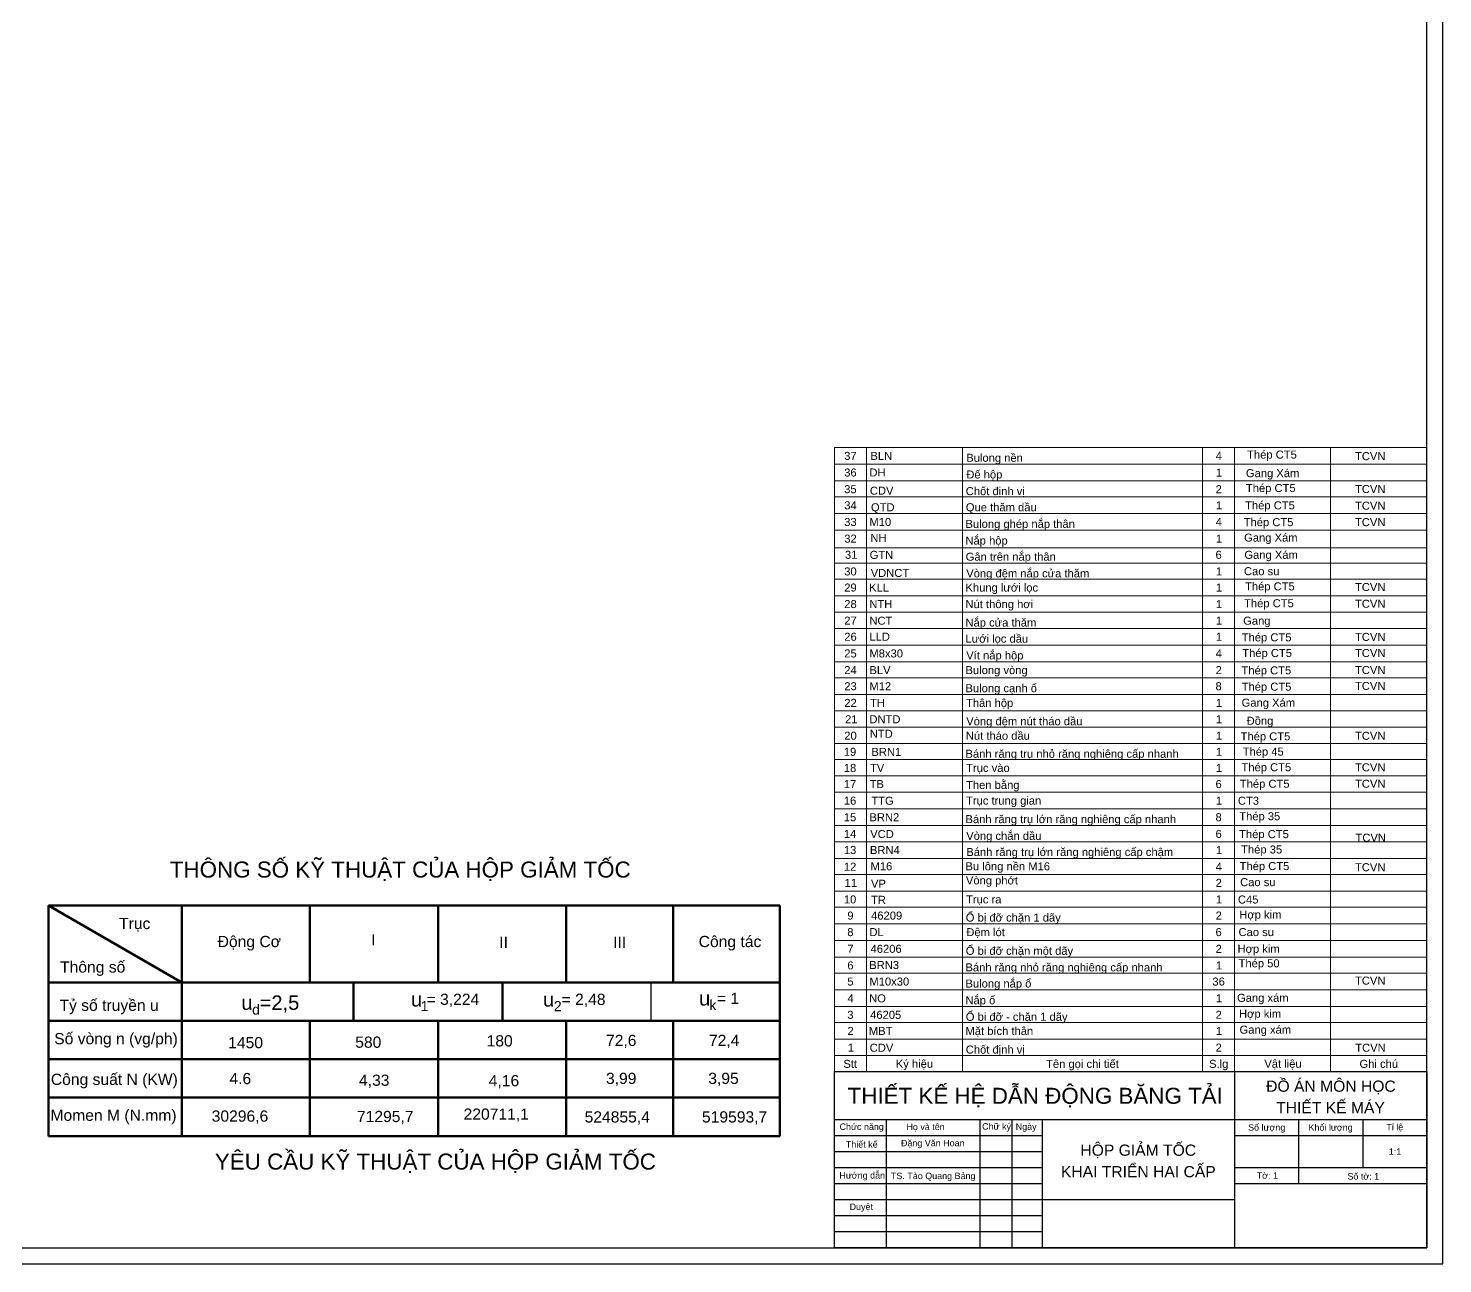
# Model space of a CAD drawing. Header units: millimetres. Extents: x 616 to 1805, y 3019 to 3860.
# Drawn here: x 1363.1 to 1804.9, y 3019.4 to 3405.1 of the extents above; entities that cross this region are included whole.
import ezdxf

# ---------------------------------------------------------------- set-up
doc = ezdxf.new("R2010")
doc.units = ezdxf.units.MM
doc.linetypes.add('AM_ISO08W050', pattern=[18, 12, -1.5, 3, -1.5])
for name, color, linetype, lineweight in [('dường tâm', 4, 'AM_ISO08W050', 13), ('Net mảnh', 3, 'Continuous', 13), ('Text', 7, 'Continuous', 9)]:
    doc.layers.add(name, color=color, linetype=linetype, lineweight=lineweight)
doc.styles.add('MtXpl_Arial_Baltic', font='arial.ttf')
doc.styles.get("Standard").update_dxf_attribs({"font": 'arial.ttf'})

msp = doc.modelspace()

# ---------------------------------------------------------------- linework, layer by layer
for p, q in [((1804.88, 3019.39), (1804.88, 3860.39)), ((1799.88, 3024.39), (1799.88, 3855.39)), ((1614.88, 3024.39), (1614.88, 3079.39)), ((1614.88, 3079.39), (1799.88, 3079.39)), ((1739.88, 3079.39), (1739.88, 3024.39)), ((1799.88, 3079.39), (1799.88, 3064.39)), ((1614.88, 3064.39), (1799.88, 3064.39)), ((1631.2, 3024.39), (1631.2, 3064.39)), ((1660.41, 3024.39), (1660.41, 3064.39)), ((1670.38, 3024.39), (1670.38, 3064.39)), ((1679.88, 3024.39), (1679.88, 3064.39)), ((1759.88, 3064.39), (1759.88, 3044.39)), ((1779.88, 3064.39), (1779.88, 3049.39)), ((1799.88, 3064.39), (1799.88, 3024.39)), ((1614.88, 3059.39), (1679.88, 3059.39)), ((1739.88, 3059.39), (1799.88, 3059.39)), ((1614.88, 3054.39), (1679.88, 3054.39)), ((1614.88, 3049.39), (1679.88, 3049.39)), ((1739.88, 3049.39), (1799.88, 3049.39)), ((1614.88, 3044.39), (1679.88, 3044.39)), ((1739.88, 3044.39), (1799.88, 3044.39)), ((1614.88, 3039.39), (1679.88, 3039.39)), ((1679.88, 3039.39), (1739.88, 3039.39)), ((1614.88, 3034.39), (1679.88, 3034.39)), ((1614.88, 3029.39), (1679.88, 3029.39)), ((635.88, 3024.39), (1799.88, 3024.39)), ((1799.88, 3024.39), (1614.88, 3024.39)), ((615.88, 3019.39), (1804.88, 3019.39))]:
    msp.add_line(p, q)
at = {"lineweight": 50}
for p, q in [((1369.46, 3131.23), (1411.08, 3107.23)), ((1597.86, 3131.23), (1369.46, 3131.23)), ((1369.46, 3131.23), (1369.46, 3059.23)), ((1369.46, 3131.23), (1411.08, 3107.23)), ((1597.86, 3131.23), (1369.46, 3131.23)), ((1369.46, 3131.23), (1369.46, 3059.23)), ((1411.08, 3131.23), (1411.08, 3059.23)), ((1411.08, 3131.23), (1411.08, 3059.23)), ((1451.08, 3131.23), (1451.08, 3107.23)), ((1451.08, 3131.23), (1451.08, 3107.23)), ((1491.08, 3131.23), (1491.08, 3107.23)), ((1491.08, 3131.23), (1491.08, 3107.23)), ((1531.08, 3131.23), (1531.08, 3107.23)), ((1531.08, 3131.23), (1531.08, 3107.23)), ((1564.47, 3106.9), (1564.47, 3131.23)), ((1597.86, 3131.23), (1597.86, 3059.23)), ((1597.86, 3131.23), (1597.86, 3059.23)), ((1369.46, 3107.23), (1597.86, 3107.23)), ((1369.46, 3107.23), (1597.86, 3107.23)), ((1464.63, 3107.23), (1464.63, 3095.23)), ((1464.63, 3107.23), (1464.63, 3095.23)), ((1511.22, 3107.23), (1511.22, 3095.23)), ((1511.22, 3107.23), (1511.22, 3095.23)), ((1369.46, 3095.23), (1597.86, 3095.23)), ((1369.46, 3095.23), (1597.86, 3095.23)), ((1451.08, 3095.23), (1451.08, 3059.23)), ((1451.08, 3095.23), (1451.08, 3059.23)), ((1491.08, 3095.23), (1491.08, 3059.23)), ((1491.08, 3095.23), (1491.08, 3059.23)), ((1531.08, 3095.23), (1531.08, 3059.23)), ((1531.08, 3095.23), (1531.08, 3059.23)), ((1564.47, 3059.23), (1564.47, 3095.23)), ((1369.46, 3083.23), (1597.86, 3083.23)), ((1369.46, 3083.23), (1597.86, 3083.23)), ((1369.46, 3071.23), (1597.86, 3071.23)), ((1369.46, 3071.23), (1597.86, 3071.23)), ((1369.46, 3059.23), (1597.86, 3059.23)), ((1369.46, 3059.23), (1597.86, 3059.23))]:
    msp.add_line(p, q, dxfattribs=at)
at = {"color": 7, "linetype": 'Continuous'}
for q in [(1779.88, 3079.39), (1799.88, 3079.39)]:
    msp.add_line((1614.88, 3079.39), q, dxfattribs=at)
at = {"layer": 'Defpoints', "color": 0}
msp.add_line((1557.59, 3107.3), (1557.59, 3095.18), dxfattribs=at)
at = {"layer": 'Net mảnh', "linetype": 'Continuous'}
for p, q in [((1799.88, 3079.39), (1799.88, 3279.34)), ((1614.88, 3274.17), (1614.88, 3079.39)), ((1614.88, 3274.17), (1799.88, 3274.17)), ((1624.88, 3079.39), (1624.88, 3274.17)), ((1654.88, 3079.39), (1654.88, 3274.17)), ((1729.88, 3079.39), (1729.88, 3274.17)), ((1739.88, 3079.39), (1739.88, 3274.17)), ((1769.88, 3079.39), (1769.88, 3274.17)), ((1614.88, 3269.01), (1799.88, 3269.01)), ((1614.88, 3263.81), (1799.88, 3263.81)), ((1614.88, 3258.77), (1799.88, 3258.77)), ((1614.88, 3253.57), (1799.88, 3253.57)), ((1614.88, 3248.37), (1799.88, 3248.37)), ((1614.88, 3242.84), (1799.88, 3242.84)), ((1614.88, 3238.13), (1799.88, 3238.13)), ((1614.88, 3233.1), (1799.88, 3233.1)), ((1614.88, 3227.94), (1799.88, 3227.94)), ((1614.88, 3222.78), (1799.88, 3222.78)), ((1614.88, 3217.74), (1799.88, 3217.74)), ((1614.88, 3212.53), (1799.88, 3212.53)), ((1614.88, 3207.32), (1799.88, 3207.32)), ((1614.88, 3202.29), (1799.88, 3202.29)), ((1614.88, 3197.09), (1799.88, 3197.09)), ((1614.88, 3191.97), (1799.88, 3191.97)), ((1614.88, 3186.85), (1799.88, 3186.85)), ((1614.88, 3181.82), (1799.88, 3181.82)), ((1614.88, 3176.78), (1799.88, 3176.78)), ((1614.88, 3171.74), (1799.88, 3171.74)), ((1614.88, 3166.57), (1799.88, 3166.57)), ((1614.88, 3161.39), (1799.88, 3161.39)), ((1614.88, 3156.18), (1799.88, 3156.18)), ((1614.88, 3151.14), (1799.88, 3151.14)), ((1614.88, 3145.94), (1799.88, 3145.94)), ((1614.88, 3140.9), (1799.88, 3140.9)), ((1614.88, 3135.73), (1799.88, 3135.73)), ((1614.88, 3130.69), (1799.88, 3130.69)), ((1614.88, 3125.52), (1799.88, 3125.52)), ((1614.88, 3120.3), (1799.88, 3120.3)), ((1614.88, 3115.13), (1799.88, 3115.13)), ((1614.88, 3110.09), (1799.88, 3110.09)), ((1614.88, 3104.87), (1799.88, 3104.87)), ((1614.88, 3099.7), (1799.88, 3099.7)), ((1614.88, 3094.66), (1799.88, 3094.66)), ((1614.88, 3089.46), (1799.88, 3089.46)), ((1614.88, 3084.42), (1799.88, 3084.42))]:
    msp.add_line(p, q, dxfattribs=at)

# ---------------------------------------------------------------- texts
for s, height, p in [('III', 3.5, (1545.76, 3117.95)), ('u', 4.5, (1429.65, 3098.64)), ('=', 4.5, (1435.34, 3098.64)), ('u', 4.5, (1482.63, 3099.68)), ('1', 3.15, (1485.64, 3098.24)), ('3,224', 3.5, (1491.71, 3100.18)), ('u', 4.5, (1523.87, 3099.65)), ('2', 3.15, (1527.24, 3098.22)), ('= ', 3.5, (1529.67, 3100.16)), ('d', 3.15, (1433, 3097.17)), ('T', 5, (1619.01, 3069.31)), ('  Hướng dẫn', 2, (1614.88, 3045.97)), ('KHAI TR', 3.5, (1685.63, 3046.37))]:
    msp.add_text(s, height=height).set_placement(p)
at = {"layer": 'dường tâm', "color": 3}
msp.add_text('CT3', height=2.5, dxfattribs=at).set_placement((1740.91, 3162.68))
at = {"layer": 'Text', "color": 3}
for s, p in [('37', (1617.94, 3270.35)), ('BLN', (1626.14, 3270.34)), ('Bulong', (1656.08, 3269.75)), (' nền', (1666.95, 3269.75)), ('4', (1733.97, 3270.36)), ('Thép CT5', (1743.79, 3270.75)), ('TCVN', (1777.48, 3270.26)), ('36', (1617.94, 3265.15)), ('DH', (1625.81, 3265.16)), ('Đế hộp', (1656.08, 3264.54)), ('1', (1734.04, 3265.15)), ('Gang ', (1743.41, 3264.95)), ('Xám', (1752.92, 3264.95)), ('35', (1617.93, 3259.95)), ('CDV', (1625.96, 3259.48)), ('Chốt định vị', (1655.91, 3259.34)), ('2', (1733.95, 3259.95)), ('Thép CT5', (1743.41, 3260.31)), ('TCVN', (1777.48, 3260.01)), ('34', (1617.95, 3254.91)), ('QTD', (1626.29, 3254.3)), ('Que t', (1655.93, 3254.31)), ('hăm dầu', (1664.47, 3254.31)), ('1', (1734.04, 3254.91)), ('Thép CT5', (1743.17, 3254.9)), ('TCVN', (1777.48, 3254.8)), ('33', (1617.94, 3249.71)), ('M10', (1625.82, 3249.71)), ('Bulong ', (1655.82, 3249.11)), ('ghép nắp thân', (1667.67, 3249.11)), ('4', (1733.97, 3249.72)), ('Thép CT5', (1742.72, 3249.65)), ('TCVN', (1777.48, 3249.66)), ('NH', (1626.1, 3244.75)), ('Gang ', (1742.85, 3244.83)), ('Xám', (1752.36, 3244.83)), ('32', (1617.96, 3244.51)), ('Nắp hộp', (1655.81, 3243.91)), ('1', (1734.04, 3244.51)), ('31', (1618.18, 3239.47)), ('GTN', (1625.89, 3239.44)), ('Gân trên nắp thân', (1655.89, 3238.87)), ('6', (1733.92, 3239.47)), ('Gang ', (1742.94, 3239.46)), ('Xám', (1752.45, 3239.46)), ('30', (1617.95, 3234.27)), ('VDNCT', (1626.22, 3233.8)), ('Vòng đệm nắp cửa thăm', (1656.06, 3233.67)), ('1', (1734.04, 3234.27)), ('Cao su', (1742.81, 3234.34)), ('29', (1617.96, 3229.24)), ('KLL', (1625.73, 3229.25)), ('Khung ', (1655.82, 3229.23)), ('lưới lọc', (1666.89, 3229.23)), ('1', (1734.04, 3229.24)), ('Thép CT5', (1743.13, 3229.6)), ('TCVN', (1777.48, 3229.4)), ('28', (1617.96, 3224.08)), ('NTH', (1625.79, 3224.09)), ('N', (1655.81, 3224.07)), ('út thông hơi', (1658.34, 3224.07)), ('1', (1734.04, 3224.08)), ('Thép CT5', (1742.84, 3224.34)), ('TCVN', (1777.48, 3224.18)), ('27', (1617.97, 3218.92)), ('NCT', (1625.81, 3218.89)), ('N', (1655.81, 3218.31)), ('ắp cửa thăm', (1658.34, 3218.31)), ('1', (1734.04, 3218.92)), ('Gang', (1742.55, 3218.88)), ('26', (1617.97, 3213.88)), ('LLD', (1625.82, 3213.89)), ('1', (1734.04, 3213.88)), ('Thép CT5', (1742.12, 3213.7)), ('TCVN', (1777.48, 3213.83)), ('L', (1655.82, 3213.28)), ('ưới lọc dầu', (1657.77, 3213.28)), ('25', (1617.96, 3208.67)), ('M8x30', (1625.82, 3208.67)), ('V', (1656.06, 3208.06)), ('ít nắp hộp', (1658.39, 3208.06)), ('4', (1733.97, 3208.68)), ('Thép CT5', (1742.27, 3208.8)), ('TCVN', (1777.48, 3208.8)), ('24', (1617.97, 3203.46)), ('BLV', (1625.82, 3203.47)), ('Bulong ', (1655.82, 3203.46)), ('vòng', (1667.67, 3203.46)), ('2', (1733.95, 3203.46)), ('Thép CT5', (1742.04, 3203.38)), ('TCVN', (1777.48, 3203.5)), ('23', (1617.97, 3198.43)), ('M12', (1625.82, 3198.43)), ('Bulong ', (1655.82, 3197.81)), ('cạnh ổ', (1667.67, 3197.81)), ('8', (1733.91, 3198.43)), ('Thép CT5', (1742.09, 3198.3)), ('TCVN', (1777.48, 3198.52)), ('22', (1617.98, 3193.23)), ('TH', (1626, 3193.24)), ('Th', (1656, 3193.22)), ('ân hộp', (1660.07, 3193.22)), ('1', (1734.04, 3193.23)), ('Gang ', (1742.07, 3193.3)), ('Xám', (1751.58, 3193.3)), ('21', (1618.21, 3188.11)), ('DNTD', (1625.81, 3188.12)), ('Vòng đệm nút tháo dầu', (1656.06, 3187.5)), ('1', (1734.04, 3188.11)), ('Đồng', (1743.64, 3187.64)), ('20', (1617.97, 3182.99)), ('NTD', (1625.92, 3183.58)), ('Nút tháo dầu', (1655.94, 3182.97)), ('1', (1734.04, 3182.99)), ('Thép CT5', (1741.75, 3182.78)), ('TCVN', (1777.48, 3182.95)), ('19', (1617.82, 3177.96)), ('BRN1', (1626.44, 3177.94)), ('Bánh răng trụ nhỏ răng nghiêng cấp nhanh', (1655.82, 3177.35)), ('1', (1734.04, 3177.96)), ('Thép ', (1742.4, 3178.02)), ('45', (1751.33, 3178.02)), ('18', (1617.82, 3172.92)), ('TV', (1626, 3172.93)), ('Tr', (1656, 3172.92)), ('ục vào', (1659.34, 3172.92)), ('1', (1734.04, 3172.92)), ('Thép CT5', (1742.04, 3173.14)), ('TCVN', (1777.48, 3173.11)), ('17', (1617.83, 3167.88)), ('TB', (1625.88, 3167.89)), ('Then b', (1656, 3167.6)), ('ằng', (1666.87, 3167.6)), ('6', (1733.92, 3167.88)), ('Thép CT5', (1741.52, 3167.99)), ('TCVN', (1777.48, 3167.99)), ('16', (1617.83, 3162.71)), ('TTG', (1626.41, 3162.68)), ('T', (1656, 3162.72)), ('rục trung gian', (1658.13, 3162.72)), ('1', (1734.04, 3162.71)), ('15', (1617.82, 3157.53)), ('BRN2', (1625.82, 3157.53)), ('Bánh răng trụ lớn răng nghiêng cấp nhanh', (1655.82, 3156.93)), ('8', (1733.91, 3157.53)), ('T', (1741.33, 3157.84)), ('hép ', (1743.46, 3157.84)), ('35', (1750.26, 3157.84)), ('14', (1617.83, 3152.32)), ('VCD', (1626.06, 3152.28)), ('òng chắn dầu', (1658.39, 3151.71)), ('6', (1733.92, 3152.32)), ('Thép CT5', (1741.29, 3152.25)), ('V', (1656.06, 3151.71)), ('T', (1741.92, 3147.46)), ('hép ', (1744.06, 3147.46)), ('35', (1750.85, 3147.46)), ('TCVN', (1777.65, 3151.14)), ('13', (1617.83, 3147.28)), ('BRN4', (1625.97, 3147.29)), ('B', (1656.08, 3146.68)), ('ánh răng trụ', (1658.41, 3146.68)), ('lớn răng nghiêng cấp chậm', (1678.21, 3146.68)), ('1', (1734.04, 3147.28)), ('12', (1617.84, 3142.08)), ('M16', (1626.17, 3142.22)), ('Bu lông nền M16', (1655.82, 3142.21)), ('4', (1733.97, 3142.09)), ('Thép CT5', (1741.44, 3142.28)), ('TCVN', (1777.48, 3141.92)), ('11', (1618.07, 3137.04)), ('VP', (1626.3, 3136.78)), ('V', (1655.95, 3137.8)), ('òng phớt', (1658.28, 3137.8)), ('2', (1733.95, 3137.04)), ('Cao su', (1741.6, 3137.26)), ('10', (1617.83, 3131.87)), ('TR', (1626.31, 3131.74)), ('Trục ra', (1656, 3131.88)), ('1', (1734.04, 3131.87)), ('C45', (1740.91, 3131.84)), ('9', (1618.91, 3126.83)), ('46209', (1626.34, 3126.83)), ('Ổ bị đỡ chặn 1 dãy', (1655.91, 3126.21)), ('2', (1733.95, 3126.83)), ('Hợp kim', (1741.35, 3127.13)), ('8', (1618.91, 3121.66)), ('DL', (1625.81, 3121.67)), ('Đệm lót', (1656.08, 3121.65)), ('6', (1733.92, 3121.66)), ('Cao su', (1741.11, 3121.67)), ('Ổ bi đỡ chặn một dãy', (1655.91, 3115.82)), ('Hợp kim', (1740.8, 3116.45)), ('7', (1618.91, 3116.45)), ('46206', (1626.18, 3116.45)), ('2', (1733.95, 3116.44)), ('hép ', (1743.25, 3111.93)), ('6', (1618.92, 3111.27)), ('BRN3', (1625.75, 3111.39)), ('B', (1655.82, 3110.66)), ('ánh răng nhỏ răng nghiêng cấp nhanh', (1658.15, 3110.66)), ('1', (1734.04, 3111.27)), ('T', (1741.12, 3111.93)), ('50', (1750.05, 3111.93)), ('5', (1618.91, 3106.24)), ('M10x30', (1625.82, 3106.23)), ('Bulong nắp ổ', (1655.82, 3105.61)), ('36', (1732.94, 3106.23)), ('TCVN', (1777.48, 3106.52)), ('4', (1618.97, 3101.02)), ('NO', (1625.73, 3100.98)), ('Nắp ổ', (1655.81, 3100.39)), ('1', (1734.04, 3101.01)), ('Gang ', (1740.64, 3101.15)), ('xám', (1750.15, 3101.15)), ('3', (1618.91, 3095.84)), ('46205', (1626.04, 3095.84)), ('Ổ bi đỡ - chặn 1 dãy', (1655.91, 3095.22)), ('2', (1733.95, 3095.84)), ('H', (1741.26, 3096.18)), ('ợp kim', (1743.78, 3096.18)), ('2', (1618.95, 3090.8)), ('MBT', (1625.64, 3090.81)), ('Mặt bích thân', (1655.82, 3090.8)), ('1', (1734.04, 3090.8)), ('Gang ', (1741.42, 3091.21)), ('xám', (1750.93, 3091.21)), ('1', (1619.04, 3085.6)), ('CDV', (1625.91, 3085.57)), ('2', (1733.95, 3085.6)), ('TCVN', (1777.56, 3085.57)), ('Chốt định vị', (1655.91, 3084.99)), ('Stt', (1617.68, 3080.53)), ('Ký hiệu', (1634.05, 3080.56)), ('Tên gọi chi tiết', (1681, 3080.52)), ('S.lg', (1731.91, 3080.53)), ('Vật liệu', (1749.17, 3080.56)), ('Ghi chú', (1778.89, 3080.53))]:
    msp.add_text(s, height=2.5, dxfattribs=at).set_placement(p)
at = {"layer": 'Text'}
for s, height, p in [('THÔNG SỐ KỸ THUẬT CỦA HỘP GIẢM TỐC', 5, (1407.3, 3139.95)), ('Trục', 3.5, (1391.46, 3123.85)), ('I', 3.5, (1470.22, 3118.74)), ('I', 3.5, (1470.22, 3118.74)), ('II', 3.5, (1510.2, 3117.95)), ('II', 3.5, (1510.2, 3117.95)), ('III', 3.5, (1545.76, 3117.95)), ('Công tác', 3.5, (1572.49, 3118.23)), ('Thông số', 3.5, (1373.02, 3110.28)), ('Tỷ số truyền u', 3.5, (1372.84, 3098.33)), ('2,5', 4.501, (1439.01, 3098.64)), ('= ', 3.5, (1487.49, 3100.18)), ('2,48', 3.5, (1533.88, 3100.16)), ('u', 4.5, (1572.6, 3099.99)), ('k', 3.15, (1575.81, 3098.56)), ('= ', 3.5, (1578.2, 3100.49)), ('1', 3.5, (1582.41, 3100.49)), ('Số vòng n (vg/ph)', 3.5, (1371.2, 3087.91)), ('1450', 3.5, (1425.53, 3086.67)), ('580', 3.5, (1465.22, 3086.8)), ('180', 3.5, (1506.25, 3087.22)), ('72,6', 3.5, (1543.54, 3087.35)), ('72,4', 3.5, (1575.69, 3087.35)), ('Công suất N (KW)', 3.5, (1370.14, 3075.2)), ('4.6', 3.5, (1425.92, 3075.44)), ('4,33', 3.5, (1466.39, 3074.92)), ('4,16', 3.5, (1506.92, 3074.79)), ('3,99', 3.5, (1543.53, 3075.5)), ('3,95', 3.5, (1575.48, 3075.5)), ('HIẾT KẾ HỆ DẪN ĐỘNG BĂNG TẢI', 5, (1623.28, 3069.31)), ('ĐỒ ÁN MÔN HỌC', 3.5, (1749.74, 3073.06)), ('THIẾT KẾ MÁY', 3.5, (1752.86, 3066.34)), ('Momen M (N.mm)', 3.5, (1370.02, 3064)), ('30296,6', 3.5, (1420.38, 3063.73)), ('71295,7', 3.5, (1465.74, 3063.6)), ('220711,1', 3.5, (1499.06, 3064.34)), ('524855,4', 3.5, (1536.86, 3063.47)), ('519593,7', 3.5, (1573.51, 3063.47)), ('Chức năng', 2, (1616.49, 3061.16)), ('Họ và tên', 2, (1637.38, 3061.1)), ('Chữ ký', 2, (1661.02, 3061.25)), ('Ngày', 2, (1671.52, 3061.18)), ('Số lượng', 2, (1744.1, 3060.93)), ('Khối lượng', 2, (1762.97, 3060.93)), ('Tỉ lệ', 2, (1787.27, 3061.05)), ('Thiết kế', 2, (1618.44, 3055.66)), ('Đặng Văn Hoan', 2, (1635.66, 3056.05)), ('HỘP GIẢM TỐC', 3.5, (1691.72, 3053.08)), ('YÊU CẦU KỸ THUẬT CỦA HỘP GIẢM TỐC', 5, (1421.38, 3048.78)), ('1:1', 2, (1788.04, 3053.38)), ('  Hướng dẫn', 2, (1614.88, 3045.97)), ('IỂN HAI CẤP', 3.5, (1704.92, 3046.37)), ('TS. ', 2, (1632.53, 3045.8)), ('Tào Quang Bảng', 2, (1637.66, 3045.8)), ('Tờ: 1', 2, (1746.78, 3045.9)), ('Số tờ: 1', 2, (1775.12, 3045.66)), ('Duyệt', 2, (1619.63, 3036.18))]:
    msp.add_text(s, height=height, dxfattribs=at).set_placement(p)
at = {"layer": 'Text', "style": 'MtXpl_Arial_Baltic'}
msp.add_text('Động Cơ', height=3.5, dxfattribs=at).set_placement((1422.24, 3118.23))

doc.saveas('drawing.dxf')
